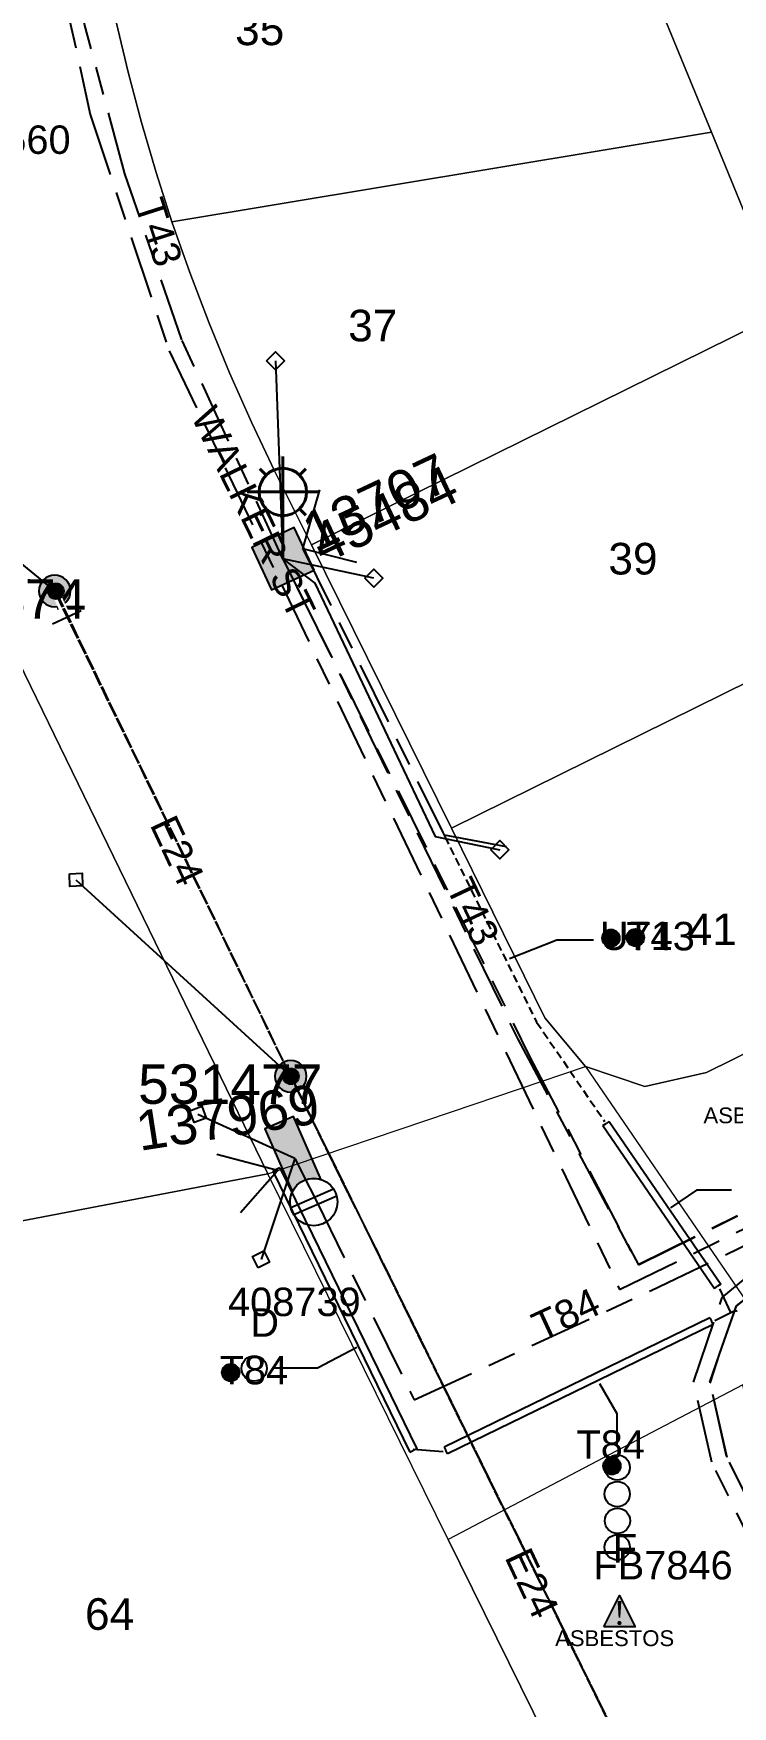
# Model space of a CAD drawing. Header units: metres. Extents: x 302094 to 304730, y 6265242 to 6268907.
# Drawn here: x 303696 to 303740.2, y 6267374.8 to 6267480.7 of the extents above; entities that cross this region are included whole.
import ezdxf
from ezdxf.enums import TextEntityAlignment as Align

# ---------------------------------------------------------------- set-up
doc = ezdxf.new("R2010")
doc.units = ezdxf.units.M
for name, pattern in [('Cable Exist OH', [1, 1, 0]), ('Cable Exist UG', [8.2, 4, -1.2, 1.8, -1.2]), ('DASHED', [0.75, 0.5, -0.25])]:
    doc.linetypes.add(name, pattern=pattern)
doc.layers.get('0').update_dxf_attribs({"color": 6})
for name, color, linetype in [('_User Miscellaneous12', 7, 'Continuous'), ('Duct_SP_EXT', 7, 'Continuous'), ('Equip_LV_EXT', 7, 'Continuous'), ('Equip_SL_EXT', 7, 'Continuous'), ('Equip_SP_SL_EXT', 7, 'Continuous'), ('Mains_HV_EXT', 1, 'Continuous'), ('Mains_LV_EXT', 5, 'Continuous'), ('Mains_SL_EXT', 3, 'Continuous'), ('Services_SP_EXT', 7, 'Continuous'), ('SupportsOH_SP_TR_HV_LV_SL_EXT', 7, 'Continuous'), ('SupportsUG_SP_LV_EXT', 7, 'Continuous'), ('SupportsUG_SP_LV_SL_EXT', 7, 'Continuous'), ('Trench_SP_EXT', 7, 'Continuous')]:
    doc.layers.add(name, color=color, linetype=linetype)
doc.layers.add('Cadastre Land Parcels_SP_EXT', color=7, linetype='Continuous', lineweight=5)
doc.layers.add('Cadastre Roads_SP_EXT', color=9, linetype='Continuous', lineweight=5)
doc.layers.add('UNKNOWN_FEATURES', color=1, linetype='DASHED', plot=False)
doc.styles.add('COLUMN_LABEL', font='arial.ttf')
doc.styles.add('iecARIAL', font='arial.ttf', dxfattribs={"height": 2})
doc.styles.add('iecNAME', font='times.ttf')
doc.styles.add('POLE_LABEL', font='arial.ttf')
doc.styles.get("Standard").update_dxf_attribs({"font": 'arial.ttf'})

# ---------------------------------------------------------------- blocks, each defined once
blk = doc.blocks.new('COLUMN_EXT')
blk.add_hatch(color=256).paths.add_polyline_path([(-1.49, 1.48), (-1.49, -1.49), (1.48, -1.49), (1.48, 1.48)])
blk.add_lwpolyline([(-1.49, -1.49), (1.48, -1.49), (1.48, 1.48), (-1.49, 1.48)], close=True)
for tag, height, style, flags, p in [('ASSET_NUM', 2.5, 'COLUMN_LABEL', 8, (2, 2)), ('STRUCTURE_PLANT_NUMBER', 0.2, 'POLE_LABEL', 9, (1.81, 0.03)), ('STREET_CODE', 0.2, 'COLUMN_LABEL', 9, (1.81, -0.2))]:
    blk.add_attdef(tag, text='', height=height, dxfattribs=dict(style=style, flags=flags)).set_placement(p, align=Align.MIDDLE_LEFT)
at = {"flags": 9}
for tag, p in [('COLUMN_TYPE', (1.81, -0.4)), ('OWNED_BY', (1.81, -0.6)), ('STATE', (1.81, -0.8)), ('USAGE', (1.81, -1)), ('STREETNAME', (1.81, -1.6)), ('SUBURB', (1.81, -1.8)), ('LEGEND', (1.81, -1.2)), ('LOCATION', (1.81, -1.4)), ('NOTES', (1.81, -2))]:
    blk.add_attdef(tag, text='', height=0.2, dxfattribs=at).set_placement(p, align=Align.MIDDLE_LEFT)
at = {"flags": 1}
blk.add_attdef('Z', (1.81, -2.35), '', height=0.2, dxfattribs=at)
blk = doc.blocks.new('PILLAR_EXT')
blk.add_hatch(color=256).paths.add_polyline_path([(-2.475, 0.99), (-2.475, -0.99), (2.475, -0.99), (2.475, 0.99)])
blk.add_lwpolyline([(-2.475, -0.99), (2.475, -0.99), (2.475, 0.99), (-2.475, 0.99)], close=True)
at = {"style": 'iecARIAL', "flags": 8}
blk.add_attdef('ASSET_NUM', (1.5, 3.5), '', height=2.5, dxfattribs=at)
for tag, p, flags in [('OWNED_BY', (0, -0.2), 9), ('STATE', (0, -0.4), 9), ('SUPPORT_TYPE', (0, -0.6), 9), ('USAGE', (0, -0.8), 9), ('LEGEND', (0, -1), 9), ('LOCATION', (0, -1.2), 9), ('STREETNAME', (0, -1.8), 9), ('SUBURB', (0, -2), 1), ('NOTES', (0, -1.4), 9), ('PARENT', (0, -1.6), 9)]:
    blk.add_attdef(tag, p, '', height=0.2, dxfattribs=dict(flags=flags))
blk = doc.blocks.new('DUCT_EXT')
blk.add_circle((0, 0.8), 0.8)
at = {"flags": 1}
blk.add_attdef('Z', (0, 0), '', height=0.2, dxfattribs=at)
at = {"flags": 9}
for tag, p in [('DUCT_CODE', (0, 0)), ('XSECT_TYPE', (0, -0.2)), ('STATE', (0, -0.6)), ('FB_REFERENCE', (0, -0.4)), ('NOTES', (0, -0.8))]:
    blk.add_attdef(tag, text='', height=0.2, dxfattribs=at).set_placement(p, align=Align.MIDDLE_LEFT)
blk = doc.blocks.new('SL_LANTERN_EXT')
at = {"lineweight": 40}
for p, q in [((0, 1.97), (0, 6.47)), ((-1.46, 5.68), (-1.06, 5.28)), ((1.46, 5.68), (1.06, 5.28)), ((-2.25, 4.22), (2.25, 4.22)), ((-1.46, 2.76), (-1.06, 3.16)), ((0, 0), (0, 2.72)), ((1.46, 2.76), (1.06, 3.16))]:
    blk.add_line(p, q, dxfattribs=at)
blk.add_circle((0, 4.22), 1.5, dxfattribs=at)
at = {"style": 'iecARIAL', "flags": 8}
blk.add_attdef('ASSET_NUM', (1.5, 1.5), '', height=2.5, dxfattribs=at)
for tag, p, height, flags in [('CONSTRUCTED_VOLTAGE', (0.98, -0.65), 0.2, 9), ('CONTROL_TYPE', (0.98, -0.85), 0.2, 9), ('LANTERN_PURPOSE', (0.98, -1.05), 0.2, 9), ('LANTERN_TYPE', (0.98, -1.25), 0.2, 9), ('LNUMBER', (2.18, -3.25), 2.5, 8), ('OPERATING_VOLTAGE', (0.98, -1.65), 0.2, 9), ('ORIENTATION', (0.98, -1.85), 0.2, 9), ('OWNED_BY', (0.98, -2.05), 0.2, 9), ('STATE', (0.98, -2.25), 0.2, 9), ('NO_PHASES', (0.98, -1.45), 0.2, 9), ('USAGE', (0.98, -2.45), 0.2, 9), ('CEXIST', (0.98, -2.65), 0.2, 9), ('CNEW', (0.98, -2.85), 0.2, 9), ('CNUMBER', (0.98, -3.05), 0.2, 9), ('CREMOVE', (0.98, -3.25), 0.2, 9), ('CREPLACE', (0.98, -3.45), 0.2, 9), ('LKINGHEIGHT', (0.98, -3.65), 0.2, 9), ('LBRACKET', (0.98, -3.85), 0.2, 9), ('LBRACKETVOCAB', (0.98, -4.05), 0.2, 9), ('LCATEGORY', (0.98, -4.25), 0.2, 9), ('LCHARGE1', (0.98, -4.45), 0.2, 9), ('LCHARGE1PERCENT', (0.98, -4.65), 0.2, 9), ('LCHARGE2', (0.98, -4.85), 0.2, 9), ('LCHARGE2PERCENT', (0.98, -5.05), 0.2, 9), ('LCHARGE3', (0.98, -5.25), 0.2, 9), ('LCHARGE3PERCENT', (0.98, -5.45), 0.2, 9), ('LEXIST', (0.98, -5.65), 0.2, 9), ('LLAMP', (0.98, -5.85), 0.2, 9), ('LLAMPVOCAB', (0.98, -6.05), 0.2, 9), ('LMAST', (0.98, -6.25), 0.2, 9), ('LMASTVOCAB', (0.98, -6.45), 0.2, 9), ('LNEW', (0.98, -6.65), 0.2, 9), ('LANTNUMBER', (0.98, -6.85), 0.2, 9), ('LOUTREACH', (0.98, -7.25), 0.2, 9), ('LOUTREACHVOCAB', (0.98, -7.45), 0.2, 9), ('LRATECODE', (0.98, -7.65), 0.2, 9), ('LREMOVE', (0.98, -7.85), 0.2, 9), ('LREPLACE', (0.98, -8.05), 0.2, 9), ('LTYPE', (0.98, -8.25), 0.2, 9), ('LTYPEVOCAB', (0.98, -8.45), 0.2, 9), ('LEGEND', (0.98, -8.65), 0.2, 9), ('STREETNAME', (0.98, -9.25), 0.2, 9), ('SUBURB', (0.98, -9.45), 0.2, 1), ('LOCATION', (0.98, -8.85), 0.2, 9), ('NOTES', (0.98, -9.05), 0.2, 9)]:
    blk.add_attdef(tag, p, '', height=height, dxfattribs=dict(flags=flags))
blk = doc.blocks.new('CCP_EXT')
at = {"flags": 9}
for tag, p in [('STATE', (0, -1.8)), ('USAGE', (0, -1.2)), ('LEGEND', (0, -1.4)), ('LIFE_SUPPORT', (0, -1.6)), ('NOTES', (0, -2))]:
    blk.add_attdef(tag, text='', height=0.2, dxfattribs=at).set_placement(p, align=Align.MIDDLE_LEFT)
blk.add_wipeout([(0, 0.57), (0.57, 0), (0, -0.57), (-0.57, 0)])
blk.add_lwpolyline([(-0.57, 0), (0, 0.57), (0.57, 0), (0, -0.57), (-0.57, 0)])
at = {"flags": 1}
blk.add_attdef('Z', (0, 0), '', height=0.2, dxfattribs=at)
at = {"flags": 9}
for tag, p in [('CCP_TYPE', (0, 0)), ('CONSTRUCTED_VOLTAGE', (0, -0.2)), ('OPERATING_VOLTAGE', (0, -0.6)), ('ORIENTATION', (0, -0.8)), ('OWNED_BY', (0, -1)), ('NO_PHASES', (0, -0.4))]:
    blk.add_attdef(tag, text='', height=0.2, dxfattribs=at).set_placement(p, align=Align.MIDDLE_LEFT)
blk = doc.blocks.new('POLE_EXT')
blk.add_hatch(color=256).paths.add_polyline_path([(-1, 0, 1), (1, 0, 1)])
blk.add_lwpolyline([(-1, 0, 1), (1, 0, 1)], format="xyb", close=True)
for tag, height, flags, p in [('pNumber', 2.5, 8, (-17.84, 2.07)), ('OWNED_BY', 0.2, 9, (1.35, -0.4)), ('SPECIAL_USE', 0.2, 9, (1.35, -0.8)), ('STATE', 0.2, 9, (1.35, -1)), ('PARENT', 0.2, 9, (1.35, -0.6)), ('cLV', 0.2, 9, (1.35, -1.4)), ('hDepth', 0.2, 9, (1.35, -1.6)), ('hDia', 0.2, 9, (1.35, -1.8)), ('cHV', 0.2, 9, (1.35, -2)), ('USAGE', 0.2, 9, (1.35, -1.2)), ('LBRACKET', 0.2, 9, (1.35, -2.2)), ('LExisting', 0.2, 9, (1.35, -2.4)), ('LANTNUMBER', 0.2, 9, (1.35, -2.6)), ('LOther', 0.2, 9, (1.35, -2.8)), ('LRemove', 0.2, 9, (1.35, -3)), ('LEGEND', 0.2, 9, (1.35, -3.2)), ('cLinedev', 0.2, 9, (1.35, -3.4)), ('pExisting', 0.2, 9, (1.35, -3.8)), ('LOCATION', 0.2, 9, (1.35, -3.6)), ('PFNUMBER', 0.2, 9, (1.35, -4)), ('NEWPFNUMBER', 0.2, 9, (1.35, -4.2)), ('pFooting', 0.2, 9, (1.35, -4.4)), ('pNew', 0.2, 9, (1.35, -4.6)), ('pRelocate', 0.2, 9, (1.35, -5)), ('pRemove', 0.2, 9, (1.35, -5.2)), ('pReplace', 0.2, 9, (1.35, -5.4)), ('pStay', 0.2, 9, (1.35, -5.6)), ('pType', 0.2, 9, (1.35, -5.8)), ('cspan', 0.2, 9, (1.35, -6)), ('STREETNAME', 0.2, 9, (1.35, -6.2)), ('SUBURB', 0.2, 9, (1.35, -6.4)), ('OPERATED_BY', 0.2, 9, (1.36, -7.01)), ('NOTES', 0.2, 9, (1.35, -6.6)), ('MAINTAINED_BY', 0.2, 9, (1.36, -6.81))]:
    blk.add_attdef(tag, text='', height=height, dxfattribs=dict(flags=flags)).set_placement(p, align=Align.MIDDLE_LEFT)
at = {"style": 'POLE_LABEL'}
for tag, height, flags, p in [('ASSET_NUM', 2.5, 8, (2, 2)), ('STRUCTURE_PLANT_NUMBER', 0.2, 9, (1.35, 0.03)), ('STREET_CODE', 0.2, 9, (1.35, -0.2))]:
    blk.add_attdef(tag, text='', height=height, dxfattribs=dict(at, flags=flags)).set_placement(p, align=Align.MIDDLE_LEFT)
at = {"flags": 1}
blk.add_attdef('Z', (1.35, -7.33), '', height=0.2, dxfattribs=at)
blk = doc.blocks.new('WARNING_FEATURE_EXT')
h = blk.add_hatch(color=2)
h.dxf.hatch_style = 1
h.paths.add_polyline_path([(0, 1.99), (-0.99, 0), (1, 0)])
at = {"color": 18, "true_color": 0x000000}
blk.add_lwpolyline([(-0.99, 0), (0, 1.99), (1, 0)], close=True, dxfattribs=at)
at = {"color": 18, "true_color": 0x000000, "insert": (0, 0.87), "char_height": 1.5, "attachment_point": 5, "line_spacing_factor": 1.5, "style": 'iecNAME'}
blk.add_mtext_dynamic_manual_height_columns('!', width=1.5, gutter_width=4, heights=[0], dxfattribs=at)
at = {"color": 2, "flags": 1}
for tag, p in [('STATE', (1.19, 2.01)), ('HAZMAT_ID', (1.19, 0.72))]:
    blk.add_attdef(tag, p, '', height=0.8, dxfattribs=at)
at = {"color": 2}
blk.add_attdef('WARNING_TYPE', text='', height=1, dxfattribs=at).set_placement((-4.07, -1.22), (4.88, -1.22), align=Align.ALIGNED)
at = {"color": 2, "flags": 1}
blk.add_attdef('WARNING_DESC', text='', height=0.8, dxfattribs=at).set_placement((1.19, -0.56), align=Align.MIDDLE_CENTER)
blk = doc.blocks.new('LV_UG_LINKS_CLOSED_EXT')
blk.add_wipeout([(-1.06, 1.06), (-1.18, 0.92), (-1.29, 0.76), (-1.37, 0.59), (-1.43, 0.42), (-1.48, 0.23), (-1.49, 0.05), (-1.49, -0.14), (-1.46, -0.33), (-1.41, -0.51), (-1.33, -0.68), (-1.24, -0.84), (-1.12, -0.99), (-0.99, -1.12), (-0.84, -1.24), (-0.68, -1.33), (-0.51, -1.41), (-0.33, -1.46), (-0.14, -1.49), (0.05, -1.49), (0.23, -1.48), (0.42, -1.43), (0.59, -1.37), (0.76, -1.29), (0.92, -1.18), (1.06, -1.06), (1.18, -0.92), (1.29, -0.76), (1.37, -0.59), (1.43, -0.42), (1.48, -0.23), (1.49, -0.05), (1.49, 0.14), (1.46, 0.33), (1.41, 0.51), (1.33, 0.68), (1.24, 0.84), (1.12, 0.99), (0.99, 1.12), (0.84, 1.24), (0.68, 1.33), (0.51, 1.41), (0.33, 1.46), (0.14, 1.49), (-0.05, 1.49), (-0.23, 1.48), (-0.42, 1.43), (-0.59, 1.37), (-0.76, 1.29), (-0.92, 1.18)])
for p, q in [((-0.25, -1.48), (-0.25, 1.48)), ((0.25, -1.48), (0.25, 1.48))]:
    blk.add_line(p, q)
blk.add_circle((0, 0), 1.5)
at = {"flags": 9}
for tag, p in [('ACTUAL_STATUS', (0, 0)), ('CONSTRUCTED_VOLTAGE', (0, -0.2)), ('OPERATING_VOLTAGE', (0, -0.6)), ('ORIENTATION', (0, -0.8)), ('STATE', (0, -1)), ('NO_PHASES', (0, -0.4)), ('SWITCH_TYPE', (0, -1.2)), ('USAGE', (0, -1.4)), ('NOTES', (0, -1.6))]:
    blk.add_attdef(tag, text='', height=0.2, dxfattribs=at).set_placement(p, align=Align.MIDDLE_LEFT)
at = {"flags": 1}
blk.add_attdef('Z', (0, 0), '', height=0.2, dxfattribs=at)
blk = doc.blocks.new('End Shackle_EXT')
at = {"flags": 9}
for tag, p in [('OWNED_BY', (0, -1)), ('STATE', (0, -1.2)), ('USAGE', (0, -1.4)), ('NOTES', (0, -1.6))]:
    blk.add_attdef(tag, text='', height=0.2, dxfattribs=at).set_placement(p, align=Align.MIDDLE_LEFT)
blk.add_wipeout([(0, 0.25), (1.81, 0.25), (1.82, -0.25), (0, -0.25)])
blk.add_line((1.81, -1), (1.81, 1))
at = {"flags": 1}
blk.add_attdef('Z', (0, 0), '', height=0.2, dxfattribs=at)
at = {"flags": 9}
for tag, p in [('CONNECTOR_TYPE', (0, 0)), ('CONSTRUCTED_VOLTAGE', (0, -0.2)), ('OPERATING_VOLTAGE', (0, -0.6)), ('ORIENTATION', (0, -0.8)), ('NO_PHASES', (0, -0.4))]:
    blk.add_attdef(tag, text='', height=0.2, dxfattribs=at).set_placement(p, align=Align.MIDDLE_LEFT)
blk = doc.blocks.new('CABLE_LARGE_EXT')
h = blk.add_hatch(color=256)
edge = h.paths.add_edge_path()
edge.add_arc((0, 0.55), 0.55, 0, 360)
blk.add_circle((0, 0.55), 0.55)
at = {"flags": 1}
blk.add_attdef('Z', (0, 0), '', height=0.2, dxfattribs=at)
at = {"flags": 9}
for tag, p in [('COND_CODE', (0, 0)), ('STATE', (0, -0.4)), ('XSECT_SIZE', (0, -0.6)), ('FB_REFERENCE', (0, -0.2)), ('NOTES', (0, -0.8))]:
    blk.add_attdef(tag, text='', height=0.2, dxfattribs=at).set_placement(p, align=Align.MIDDLE_LEFT)
blk = doc.blocks.new('CONNECTOR_NODE_EXT')
h = blk.add_hatch(color=256)
edge = h.paths.add_edge_path()
edge.add_arc((0, 0), 0.5, 0, 360)
blk.add_circle((0, 0), 0.5)
at = {"flags": 1}
blk.add_attdef('Z', (0, 0), '', height=0.2, dxfattribs=at)
at = {"flags": 9}
for tag, p in [('CONNECTOR_TYPE', (0, 0)), ('CONSTRUCTED_VOLTAGE', (0, -0.2)), ('OPERATING_VOLTAGE', (0, -0.6)), ('ORIENTATION', (0, -0.8)), ('SUBTYPE', (0, -1)), ('NO_PHASES', (0, -0.4)), ('USAGE', (0, -1.2)), ('NOTES', (0, -1.4))]:
    blk.add_attdef(tag, text='', height=0.2, dxfattribs=at).set_placement(p, align=Align.MIDDLE_LEFT)

msp = doc.modelspace()

# ---------------------------------------------------------------- linework, layer by layer
at = {"layer": '_User Miscellaneous12'}
for p, q in [((303732.02, 6267411.58), (303732.22, 6267411.71)), ((303732.02, 6267411.58), (303739.07, 6267401.28)), ((303732.42, 6267411.85), (303732.22, 6267411.71)), ((303732.42, 6267411.85), (303739.47, 6267401.55)), ((303739.07, 6267401.28), (303739.27, 6267401.42)), ((303739.47, 6267401.55), (303739.27, 6267401.42)), ((303738.79, 6267399.42), (303721.98, 6267391.24)), ((303739, 6267398.99), (303722.19, 6267390.81)), ((303738.79, 6267399.42), (303738.89, 6267399.21)), ((303739, 6267398.99), (303738.89, 6267399.21)), ((303721.98, 6267391.24), (303722.09, 6267391.03)), ((303719.82, 6267390.93), (303720.03, 6267391.03)), ((303720.25, 6267391.14), (303720.03, 6267391.03)), ((303722.19, 6267390.81), (303722.09, 6267391.03))]:
    msp.add_line(p, q, dxfattribs=at)
at = {"layer": 'Cadastre Land Parcels_SP_EXT', "linetype": 'Continuous'}
for points in [[(303767.08, 6267493.66), (303766.65, 6267493.95), (303765.86, 6267494.58), (303765.13, 6267495.26), (303764.46, 6267496), (303763.85, 6267496.79), (303763.3, 6267497.63), (303762.82, 6267498.51), (303762.41, 6267499.42), (303762.08, 6267500.37), (303761.83, 6267501.33), (303761.81, 6267501.42), (303734.12, 6267486.03), (303738.88, 6267474.44), (303743.52, 6267463.1), (303750.41, 6267463.73), (303767.08, 6267493.66)], [(303704.77, 6267468.76), (303738.88, 6267474.44), (303734.12, 6267486.03), (303699.5, 6267491.1), (303700, 6267487.88), (303700.59, 6267484.64), (303701.26, 6267481.42), (303702.01, 6267478.23), (303702.85, 6267475.05), (303703.77, 6267471.89), (303704.77, 6267468.76)], [(303713.59, 6267448.33), (303743.52, 6267463.1), (303738.88, 6267474.44), (303704.77, 6267468.76), (303705.9, 6267465.55), (303707.12, 6267462.36), (303708.42, 6267459.21), (303709.81, 6267456.09), (303711.27, 6267453.01), (303713.59, 6267448.33)], [(303749.94, 6267443.98), (303743.52, 6267463.1), (303713.59, 6267448.33), (303722.44, 6267430.4), (303749.94, 6267443.98)], [(303710.83, 6267408.54), (303692.45, 6267446.35), (303643.02, 6267443.69), (303656.53, 6267398.14), (303710.83, 6267408.54)], [(303756.72, 6267423.9), (303749.94, 6267443.98), (303722.44, 6267430.4), (303728.36, 6267418.4), (303730.92, 6267415.32), (303734.67, 6267414.06), (303738.57, 6267414.94), (303756.72, 6267423.9)], [(303673.03, 6267344.26), (303733.75, 6267362.05), (303722.24, 6267385.4), (303710.83, 6267408.54), (303656.53, 6267398.14), (303673.03, 6267344.26)]]:
    msp.add_lwpolyline(points, close=True, dxfattribs=at)
at = {"layer": 'Cadastre Roads_SP_EXT', "linetype": 'Continuous'}
for points in [[(303756.72, 6267423.9), (303738.57, 6267414.94), (303734.67, 6267414.06), (303730.92, 6267415.32), (303736.87, 6267406.63), (303742.14, 6267398.93)], [(303754.34, 6267365.79), (303746.37, 6267381.93), (303746.37, 6267381.93), (303741.75, 6267391.28), (303740.87, 6267395.18), (303732.87, 6267390.98), (303722.24, 6267385.4), (303733.75, 6267362.05)]]:
    msp.add_lwpolyline(points, dxfattribs=at)
at = {"layer": 'Duct_SP_EXT'}
for p, q in [((303732.02, 6267411.58), (303732.22, 6267411.71)), ((303732.02, 6267411.58), (303739.07, 6267401.28)), ((303732.42, 6267411.85), (303732.22, 6267411.71)), ((303732.42, 6267411.85), (303739.47, 6267401.55)), ((303739.07, 6267401.28), (303739.27, 6267401.42)), ((303739.47, 6267401.55), (303739.27, 6267401.42)), ((303738.79, 6267399.42), (303721.98, 6267391.24)), ((303739, 6267398.99), (303722.19, 6267390.81)), ((303738.79, 6267399.42), (303738.89, 6267399.21)), ((303739, 6267398.99), (303738.89, 6267399.21)), ((303721.98, 6267391.24), (303722.09, 6267391.03)), ((303719.82, 6267390.93), (303720.03, 6267391.03)), ((303720.25, 6267391.14), (303720.03, 6267391.03)), ((303722.19, 6267390.81), (303722.09, 6267391.03))]:
    msp.add_line(p, q, dxfattribs=at)
for points in [[(303731.43, 6267423.32), (303729.11, 6267423.32), (303726.12, 6267422.14)], [(303740.15, 6267407.49), (303737.93, 6267407.49), (303736.29, 6267406.39)], [(303711.24, 6267396.26), (303713.97, 6267396.26), (303716.47, 6267397.57)], [(303732.92, 6267391.3), (303732.92, 6267393.34), (303731.83, 6267395.24)]]:
    msp.add_lwpolyline(points, dxfattribs=at)
at = {"layer": 'Mains_HV_EXT', "linetype": 'Cable Exist UG'}
msp.add_lwpolyline([(303760.46, 6267346.75), (303738.9, 6267390.28), (303737.75, 6267395.35), (303739.57, 6267400.7), (303743.29, 6267403.8), (303775.16, 6267419.62), (303777.46, 6267420.72), (303784.79, 6267423.79), (303789.74, 6267412.48), (303791.5, 6267413.3)], dxfattribs=at)
at = {"layer": 'Mains_LV_EXT', "linetype": 'Cable Exist UG'}
msp.add_lwpolyline([(303756.32, 6267357.29), (303739.84, 6267390.66), (303738.8, 6267395.29), (303739.39, 6267397.12), (303740.45, 6267400.13), (303744.22, 6267403.27), (303746.54, 6267404.44)], dxfattribs=at)
at = {"layer": 'Mains_SL_EXT', "linetype": 'Cable Exist UG'}
msp.add_lwpolyline([(303756.32, 6267357.29), (303739.87, 6267390.59), (303738.79, 6267395.34), (303739.39, 6267397.12), (303740.46, 6267400.18), (303744.22, 6267403.12), (303746.52, 6267404.36)], dxfattribs=at)
at = {"layer": 'Services_SP_EXT'}
msp.add_lwpolyline([(303685.35, 6267455.24), (303697.37, 6267445.4)], dxfattribs=at)
at = {"layer": 'Trench_SP_EXT', "linetype": 'Cable Exist UG'}
for points in [[(303709.11, 6267406.08), (303711.45, 6267408.75), (303707.62, 6267409.76)], [(303739.39, 6267401.25), (303740.09, 6267399.75), (303740.5, 6267399.88)], [(303739.09, 6267399.25), (303740.33, 6267399.86)], [(303721.93, 6267390.95), (303720.02, 6267391.08)]]:
    msp.add_lwpolyline(points, dxfattribs=at)

# ---------------------------------------------------------------- block references
at = {"layer": 'Duct_SP_EXT'}
for name, p in [('CABLE_LARGE_EXT', (303734.08, 6267422.93)), ('CABLE_LARGE_EXT', (303732.53, 6267422.89)), ('CABLE_LARGE_EXT', (303708.49, 6267395.41)), ('DUCT_EXT', (303709.98, 6267395.42)), ('CABLE_LARGE_EXT', (303732.59, 6267389.5)), ('DUCT_EXT', (303732.93, 6267389.15)), ('DUCT_EXT', (303732.93, 6267387.47)), ('DUCT_EXT', (303732.94, 6267385.78)), ('DUCT_EXT', (303732.93, 6267384.1))]:
    msp.add_blockref(name, p, dxfattribs=at)
ref = msp.add_blockref('WARNING_FEATURE_EXT', (303742.45, 6267412.94), dxfattribs=at)
ref.add_attrib('WARNING_TYPE', 'ASBESTOS', (303738.38, 6267411.73), dxfattribs={"layer": '0', "color": 2, "height": 1})
ref = msp.add_blockref('WARNING_FEATURE_EXT', (303733.07, 6267379.87), dxfattribs=at)
ref.add_attrib('WARNING_TYPE', 'ASBESTOS', (303729, 6267378.65), dxfattribs={"layer": '0', "color": 2, "height": 1})
at = {"layer": 'Equip_SL_EXT'}
msp.add_blockref('CONNECTOR_NODE_EXT', (303712.29, 6267414.7), dxfattribs=at)
at = {"layer": 'Equip_SP_SL_EXT'}
ref = msp.add_blockref('SL_LANTERN_EXT', (303711.79, 6267447.45), dxfattribs=at)
ref.add_attrib('ASSET_NUM', '13707', dxfattribs={"layer": '0', "height": 2.5, "rotation": 25.1539, "style": 'iecARIAL'}).set_placement((303713.29, 6267448.95), align=Align.MIDDLE_LEFT)
at = {"layer": 'SupportsOH_SP_TR_HV_LV_SL_EXT'}
ref = msp.add_blockref('POLE_EXT', (303697.37, 6267445.4), dxfattribs=at)
ref.add_attrib('ASSET_NUM', '531474', dxfattribs={"layer": '0', "height": 2.5, "rotation": 359.9321, "style": 'POLE_LABEL'}).set_placement((303699.37, 6267446.15), align=Align.TOP_RIGHT)
at = {"layer": 'SupportsUG_SP_LV_EXT'}
ref = msp.add_blockref('PILLAR_EXT', (303712.55, 6267409.5), dxfattribs=dict(at, rotation=113.520373820615))
ref.add_attrib('ASSET_NUM', '137969', dxfattribs={"layer": '0', "height": 2.5, "rotation": 8.8304, "style": 'iecARIAL'}).set_placement((303714.05, 6267413), align=Align.MIDDLE_RIGHT)
at = {"layer": 'SupportsUG_SP_LV_SL_EXT'}
ref = msp.add_blockref('COLUMN_EXT', (303711.79, 6267447.45), dxfattribs=dict(at, rotation=115.0664540508876))
ref.add_attrib('ASSET_NUM', '45484', dxfattribs={"layer": '0', "height": 2.5, "rotation": 25.1539, "style": 'COLUMN_LABEL'}).set_placement((303713.79, 6267448.2), align=Align.MIDDLE_LEFT)

# ---------------------------------------------------------------- texts
at = {"layer": 'Cadastre Land Parcels_SP_EXT'}
for s, p in [('35', (303708.77, 6267479.94)), ('37', (303715.92, 6267461.2)), ('39', (303732.37, 6267446.45)), ('41', (303737.38, 6267423)), ('64', (303699.28, 6267379.68))]:
    msp.add_text(s, height=2, dxfattribs=at).set_placement(p)
at = {"layer": 'Cadastre Roads_SP_EXT'}
msp.add_text('WALKER ST', height=1.8, rotation=295.9879, dxfattribs=at).set_placement((303705.94, 6267456.5))
at = {"layer": 'Duct_SP_EXT'}
for s, p in [('FB93-560', (303687.33, 6267473.06)), ('U71', (303731.83, 6267422.69)), ('T43', (303733.5, 6267422.67)), ('408739', (303708.32, 6267399.53)), ('D', (303709.73, 6267398.22)), ('T84', (303707.79, 6267395.21)), ('T84', (303730.35, 6267390.5)), ('F', (303732.65, 6267383.94)), ('FB7846', (303731.42, 6267382.87))]:
    msp.add_text(s, height=1.8, dxfattribs=at).set_placement(p)
at = {"layer": 'Mains_LV_EXT'}
for s, rotation, p in [('T43', 287.7893, (303702.45, 6267469.9)), ('E24', 295.0786, (303703.35, 6267430.63)), ('T43', 295.212, (303722.07, 6267426.7)), ('T43', 295.212, (303722.07, 6267426.7)), ('T84', 24.7684, (303728.09, 6267397.93)), ('E24', 295.0786, (303725.78, 6267384.28))]:
    msp.add_text(s, height=1.8, rotation=rotation, dxfattribs=at).set_placement(p)

# ---------------------------------------------------------------- next in the draw order: block references
at = {"layer": 'Services_SP_EXT'}
for p in [(303711.32, 6267459.96), (303717.54, 6267446.22), (303725.51, 6267429.04)]:
    msp.add_blockref('CCP_EXT', p, dxfattribs=at)
for p, rotation in [((303698.71, 6267427.13), 317.5123851081999), ((303706.42, 6267412.29), 335.5203741355931), ((303710.41, 6267403.12), 71.5203739248138)]:
    msp.add_blockref('CCP_EXT', p, dxfattribs=dict(at, rotation=rotation))

# ---------------------------------------------------------------- next in the draw order: linework, layer by layer
at = {"layer": 'Cadastre Roads_SP_EXT', "linetype": 'Continuous'}
msp.add_lwpolyline([(303704.77, 6267468.76), (303703.77, 6267471.89), (303702.85, 6267475.05), (303702.01, 6267478.23), (303701.26, 6267481.42), (303700.59, 6267484.64), (303700, 6267487.88), (303688.39, 6267480.29), (303679.44, 6267474.44), (303684.06, 6267464.46), (303692.45, 6267446.35), (303710.83, 6267408.54), (303722.45, 6267412.46), (303730.92, 6267415.32), (303728.36, 6267418.4), (303722.44, 6267430.4), (303713.59, 6267448.33), (303711.27, 6267453.01), (303709.81, 6267456.09), (303708.42, 6267459.21), (303707.12, 6267462.36), (303705.9, 6267465.55), (303704.77, 6267468.76)], close=True, dxfattribs=at)
at = {"layer": 'Mains_LV_EXT', "linetype": 'Cable Exist UG'}
msp.add_lwpolyline([(303711.79, 6267447.45), (303705.4, 6267461.3), (303701.8, 6267471.79), (303699.25, 6267481.26), (303697.51, 6267490.85)], dxfattribs=at)
at = {"layer": 'Services_SP_EXT'}
for points in [[(303711.32, 6267459.96), (303711.79, 6267447.45)], [(303717.54, 6267446.22), (303711.79, 6267447.45)], [(303711.79, 6267447.45), (303713.81, 6267445.9), (303721.42, 6267429.87), (303725.51, 6267429.04)], [(303698.71, 6267427.13), (303712.29, 6267414.7)], [(303712.55, 6267409.5), (303706.42, 6267412.29)]]:
    msp.add_lwpolyline(points, dxfattribs=at)
at = {"layer": 'Trench_SP_EXT', "linetype": 'Cable Exist UG'}
for points in [[(303716.46, 6267447.21), (303713.05, 6267448.07), (303714.12, 6267451.81)], [(303713.05, 6267448.07), (303721.9, 6267430.13), (303722.04, 6267429.84)], [(303721.98, 6267429.97), (303726.78, 6267429.08)]]:
    msp.add_lwpolyline(points, dxfattribs=at)
at = {"layer": 'UNKNOWN_FEATURES'}
msp.add_lwpolyline([(303722.04, 6267429.84), (303727.83, 6267418.13), (303732.13, 6267411.85)], dxfattribs=at)

# ---------------------------------------------------------------- next in the draw order: block references
at = {"layer": 'SupportsOH_SP_TR_HV_LV_SL_EXT'}
ref = msp.add_blockref('POLE_EXT', (303712.29, 6267414.7), dxfattribs=at)
ref.add_attrib('ASSET_NUM', '531477', dxfattribs={"layer": '0', "height": 2.5, "rotation": 359.9618, "style": 'POLE_LABEL'}).set_placement((303714.29, 6267415.45), align=Align.TOP_RIGHT)

# ---------------------------------------------------------------- next in the draw order: block references
at = {"layer": 'Equip_LV_EXT', "rotation": 113.520373820615}
msp.add_blockref('LV_UG_LINKS_CLOSED_EXT', (303713.74, 6267406.75), dxfattribs=at)
at = {"layer": 'Mains_LV_EXT', "rotation": 294.7877626718453}
msp.add_blockref('End Shackle_EXT', (303697.37, 6267445.4), dxfattribs=at)

# ---------------------------------------------------------------- next in the draw order: linework, layer by layer
at = {"layer": '_User Miscellaneous12'}
for p, q in [((303711.15, 6267408.7), (303711.37, 6267408.8)), ((303711.15, 6267408.7), (303719.82, 6267390.93)), ((303711.59, 6267408.91), (303711.37, 6267408.8)), ((303711.59, 6267408.91), (303720.25, 6267391.14))]:
    msp.add_line(p, q, dxfattribs=at)
at = {"layer": 'Duct_SP_EXT'}
for p, q in [((303711.15, 6267408.7), (303711.37, 6267408.8)), ((303711.15, 6267408.7), (303719.82, 6267390.93)), ((303711.59, 6267408.91), (303711.37, 6267408.8)), ((303711.59, 6267408.91), (303720.25, 6267391.14))]:
    msp.add_line(p, q, dxfattribs=at)
at = {"layer": 'Mains_HV_EXT', "linetype": 'Cable Exist UG'}
msp.add_lwpolyline([(303697.01, 6267488.01), (303697.2, 6267486.6), (303699.61, 6267475.56), (303704.6, 6267460.6), (303733.08, 6267401.22), (303754.22, 6267411.51), (303765.87, 6267417.27), (303776.2, 6267422.37), (303785.69, 6267426.21), (303791.5, 6267413.3)], dxfattribs=at)
at = {"layer": 'Mains_LV_EXT', "linetype": 'Cable Exist UG'}
for points in [[(303711.79, 6267447.45), (303727.39, 6267415.96), (303734.27, 6267402.77), (303741.59, 6267406.4), (303746.52, 6267404.36)], [(303712.55, 6267409.5), (303713.91, 6267406.81), (303713.91, 6267406.81), (303720.08, 6267394.23), (303735.08, 6267401.15), (303750.09, 6267408.39)]]:
    msp.add_lwpolyline(points, dxfattribs=at)
at = {"layer": 'Mains_LV_EXT', "linetype": 'Cable Exist OH'}
for points in [[(303712.33, 6267414.62), (303712.29, 6267414.7), (303697.37, 6267445.4)], [(303737.3, 6267363.89), (303712.33, 6267414.62)]]:
    msp.add_lwpolyline(points, dxfattribs=at)
at = {"layer": 'Mains_SL_EXT', "linetype": 'Cable Exist UG'}
msp.add_lwpolyline([(303711.79, 6267447.45), (303713.08, 6267444.85), (303726.64, 6267417.06), (303734.25, 6267402.79), (303741.67, 6267406.45), (303746.59, 6267404.4)], dxfattribs=at)
at = {"layer": 'Mains_SL_EXT', "linetype": 'Cable Exist OH'}
for points in [[(303712.29, 6267414.7), (303697.44, 6267445.39)], [(303712.29, 6267414.7), (303737.34, 6267363.83), (303762.33, 6267313.17)]]:
    msp.add_lwpolyline(points, dxfattribs=at)
at = {"layer": 'Services_SP_EXT'}
msp.add_lwpolyline([(303712.55, 6267409.5), (303710.41, 6267403.12)], dxfattribs=at)

# ---------------------------------------------------------------- next in the draw order: block references
at = {"layer": 'Equip_SL_EXT'}
msp.add_blockref('CONNECTOR_NODE_EXT', (303697.44, 6267445.39), dxfattribs=at)

doc.saveas('drawing.dxf')
